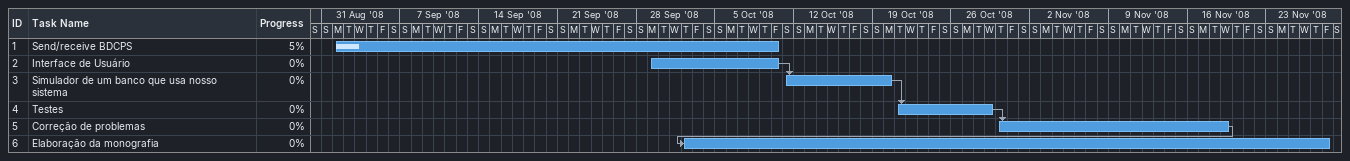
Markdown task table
| ID | Task | Start | Finish | Predecessors | % complete |
|---|---|---|---|---|---|
| 1 | Send/receive BDCPS | 2008-09-01 | 2008-10-10 |  | 5 |
| 2 | Interface de Usuário | 2008-09-29 | 2008-10-10 |  | 0 |
| 3 | Simulador de um banco que usa nosso sistema | 2008-10-11 | 2008-10-20 | 2 | 0 |
| 4 | Testes | 2008-10-21 | 2008-10-29 | 3 | 0 |
| 5 | Correção de problemas | 2008-10-30 | 2008-11-19 | 4 | 0 |
| 6 | Elaboração da monografia | 2008-10-02 | 2008-11-28 | 5 | 0 |
